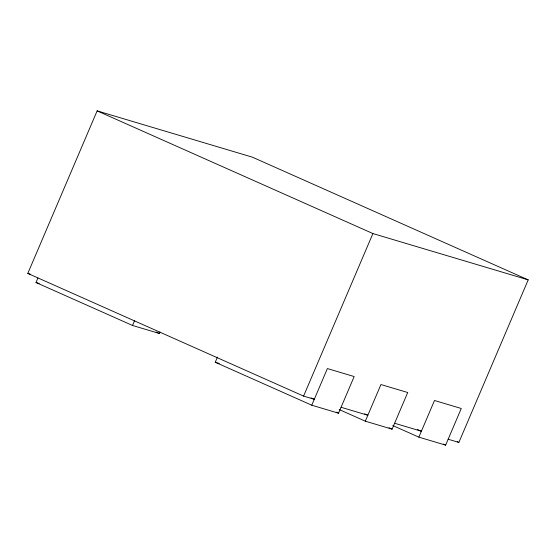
<?xml version="1.0" encoding="UTF-8"?>
<svg xmlns="http://www.w3.org/2000/svg" width="556" height="556" viewBox="0 0 556 556"><rect width="100%" height="100%" fill="white"/><g stroke="black" fill="none" stroke-linecap="round" stroke-linejoin="round"><path stroke-width="0.83" d="M311.124 397.887L314.286 399.291L303.576 396.101L27.8 273.413L97.133 110.866L252.424 157.181L528.2 279.87L458.867 442.416L448.157 439.219M159.913 331.967L159.287 333.447L132.509 325.462L35.987 282.517L37.877 278.083M132.509 325.462L134.719 320.291M311.77 405.206L327.394 368.565L354.172 376.551L338.541 413.191L311.77 405.206L215.241 362.262L217.452 357.091M303.576 396.101L372.909 233.555L528.2 279.87M365.313 421.177L380.943 384.537L407.722 392.515L392.091 429.162L365.313 421.177L339.209 409.563M418.863 437.148L434.493 400.501L461.265 408.486L445.641 445.134L418.863 437.148L392.758 425.528M27.8 273.413L30.274 274.15M35.987 282.517L39.233 283.49M215.241 362.262L219.3 363.478M341.064 407.277L367.836 415.262L364.673 413.859M394.614 423.248L421.385 431.234L417.431 429.475M97.133 110.866L372.909 233.555M457.282 441.707L458.867 442.416M443.264 444.077L445.641 445.134M388.922 427.752L392.091 429.162M156.118 332.036L159.287 333.447M336.165 412.135L338.541 413.191"/></g></svg>
